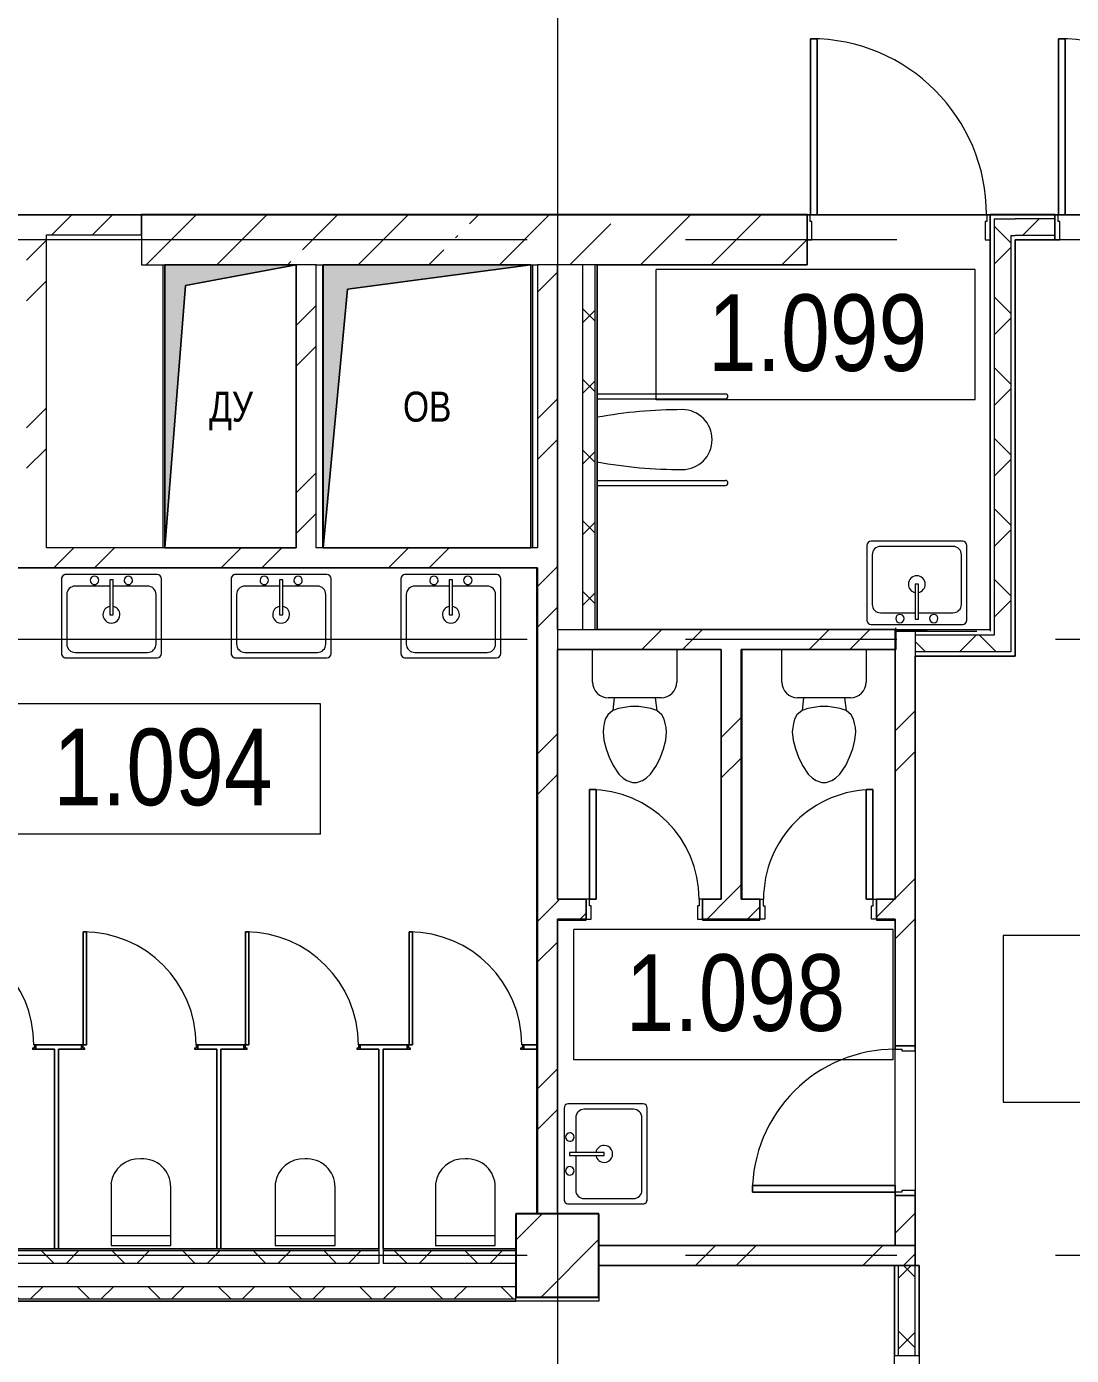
# Model space of a CAD drawing. Header units: millimetres. Extents: x 46431 to 216095, y -43515 to 31605.
# Drawn here: x 68742 to 75021, y 1817 to 9798 of the extents above; entities that cross this region are included whole.
import ezdxf

# ---------------------------------------------------------------- set-up
doc = ezdxf.new("R2010")
doc.units = ezdxf.units.MM
doc.linetypes.add('Осевые', pattern=[6350, 1270, -952.5, 3175, -952.5])
for name, color, linetype, lineweight in [('Высотные отметки', 7, 'Continuous', 9), ('Двери', 7, 'Continuous', 9), ('Каркас_Импост', 7, 'Continuous', 9), ('Колонны', 7, 'Continuous', 9), ('Колонны-1', 7, 'Continuous', 25), ('Марки помещений', 7, 'Continuous', 9), ('Обобщенные модели', 7, 'Continuous', 9), ('Общие ребра', 7, 'Continuous', 9), ('Оси-2', 7, 'Осевые', 9), ('Панель', 7, 'Continuous', 9), ('Перекрытия', 7, 'Continuous', 9), ('Сантехнические приборы', 7, 'Continuous', 9), ('Стены', 7, 'Continuous', 9), ('Стены-1', 7, 'Continuous', 18), ('Типовые аннотации', 7, 'Continuous', 9), ('Штриховка разреза-3', 7, 'Continuous', 9), ('Элементы узлов', 7, 'Continuous', 9), ('Элементы узлов-1', 7, 'Continuous', 5)]:
    doc.layers.add(name, color=color, linetype=linetype, lineweight=lineweight)
doc.layers.add('Обобщенные модели-1', color=7, linetype='Continuous', lineweight=9, true_color=0xffbc79)
doc.styles.add('Arial', font='Arial.ttf', dxfattribs={"width": 0.8, "height": 180})
doc.styles.add('Arial Narrow_1', font='Arial Narrow.ttf', dxfattribs={"height": 460})
pattern_1 = [(45, (0, 0), (-502.8943, 502.8943), []), (45, (0, 762), (-502.8943, 502.8943), [])]
pattern_2 = [(45, (0, 0), (-212.132, 212.132), []), (135, (0, 0), (-212.132, -212.132), [])]

# ---------------------------------------------------------------- blocks, each defined once
blk = doc.blocks.new('Дверь - Однопольная_002 - ДВ6_21х7-6269642-План 1-го этажа на отм_ -6_000')
at = {"layer": 'Двери'}
for p, q in [((-289, 718), (-329, 718)), ((-329, 718), (-329, 60)), ((-289, 60), (-289, 718)), ((-329, 60), (-289, 60))]:
    blk.add_line(p, q, dxfattribs=at)
blk.add_arc((-329, 60), 658, 360, 90, dxfattribs=at)
at = {"layer": 'Каркас_Импост'}
for p, q in [((-330, 60), (-350, 60)), ((-350, 60), (-350, -60)), ((-330, 20), (-330, 60)), ((-320, 20), (-330, 20)), ((-320, -60), (-320, 20)), ((330, 20), (320, 20)), ((320, 20), (320, -60)), ((350, 60), (330, 60)), ((330, 60), (330, 20)), ((350, -60), (350, 60)), ((-350, -60), (-320, -60)), ((320, -60), (350, -60))]:
    blk.add_line(p, q, dxfattribs=at)
at = {"layer": 'Панель'}
for p, q in [((-329, 718), (-289, 718)), ((-329, 60), (-329, 718)), ((-289, 718), (-289, 60)), ((-289, 60), (-329, 60))]:
    blk.add_line(p, q, dxfattribs=at)
blk = doc.blocks.new('Дверь - Однопольная_002 - ДВ6__21х7-6269655-План 1-го этажа на отм_ -6_000')
at = {"layer": 'Двери'}
for p, q in [((-329, -60), (-289, -60)), ((-329, -718), (-329, -60)), ((-289, -60), (-289, -718)), ((-289, -718), (-329, -718))]:
    blk.add_line(p, q, dxfattribs=at)
blk.add_arc((-329, -60), 658, 270, 0, dxfattribs=at)
at = {"layer": 'Каркас_Импост'}
for p, q in [((-350, 60), (-320, 60)), ((-350, -60), (-350, 60)), ((-320, 60), (-320, -20)), ((320, 60), (350, 60)), ((320, -20), (320, 60)), ((350, 60), (350, -60)), ((-330, -60), (-350, -60)), ((-330, -20), (-330, -60)), ((-320, -20), (-330, -20)), ((330, -20), (320, -20)), ((330, -60), (330, -20)), ((350, -60), (330, -60))]:
    blk.add_line(p, q, dxfattribs=at)
at = {"layer": 'Панель'}
for p, q in [((-289, -60), (-329, -60)), ((-329, -60), (-329, -718)), ((-289, -718), (-289, -60)), ((-329, -718), (-289, -718))]:
    blk.add_line(p, q, dxfattribs=at)
blk = doc.blocks.new('Колонна 6 - Колонна 40-55-731320-План 1-го этажа на отм_ -6_000')
at = {"layer": 'Колонны'}
h = blk.add_hatch(dxfattribs=at)
h.set_pattern_fill('FP_15', color=256, style=0, pattern_type=2)
h.set_pattern_definition([(45, (0, -18300), (-493.914, 493.914), []), (45, (493.9, -18300), (-493.914, 493.914), [873.125, -174.625, 6.706, -167.919])])
h.paths.add_polyline_path([(71681.6, -16132.9), (72181.6, -16132.9), (72181.6, -15632.9), (71681.6, -15633.3)], flags=0)
at = {"layer": 'Колонны-1'}
for p, q in [((72181.6, -15632.9), (71681.6, -15632.9)), ((71681.6, -15632.9), (71681.6, -16132.9)), ((72181.6, -16132.9), (72181.6, -15632.9)), ((71681.6, -16132.9), (72181.6, -16132.9))]:
    blk.add_line(p, q, dxfattribs=at)
blk = doc.blocks.new('Дверь - Однопольная - ДВ11_21х11-6240608-План 1-го этажа на отм_ -6_000')
at = {"layer": 'Двери'}
for p, q in [((-489, 1133), (-529, 1133)), ((-529, 1133), (-529, 75)), ((-489, 75), (-489, 1133)), ((-529, 75), (-489, 75))]:
    blk.add_line(p, q, dxfattribs=at)
blk.add_arc((-529, 75), 1058, 360, 90, dxfattribs=at)
at = {"layer": 'Каркас_Импост'}
for p, q in [((-530, 75), (-550, 75)), ((-550, 75), (-550, -75)), ((-530, 35), (-530, 75)), ((-520, 35), (-530, 35)), ((-520, -75), (-520, 35)), ((530, 35), (520, 35)), ((520, 35), (520, -75)), ((550, 75), (530, 75)), ((530, 75), (530, 35)), ((550, -75), (550, 75)), ((-550, -75), (-520, -75)), ((520, -75), (550, -75))]:
    blk.add_line(p, q, dxfattribs=at)
at = {"layer": 'Панель'}
for p, q in [((-529, 1133), (-489, 1133)), ((-529, 75), (-529, 1133)), ((-489, 1133), (-489, 75)), ((-489, 75), (-529, 75))]:
    blk.add_line(p, q, dxfattribs=at)
blk = doc.blocks.new('170_ОтверстиеПрямоугольноеВертикальное - 170_ОтверстиеПрямоугольноеВертикальное-5689022-План 1-го этажа на отм_ -6_000')
at = {"layer": 'Обобщенные модели'}
for p, q in [((-395, -850), (-395, 850)), ((-395, 850), (395, 850)), ((395, 850), (395, -850)), ((395, -850), (-395, -850))]:
    blk.add_line(p, q, dxfattribs=at)
blk = doc.blocks.new('170_ОтверстиеПрямоугольноеВертикальное - 170_ОтверстиеПрямоугольноеВертикальное-5707080-План 1-го этажа на отм_ -6_000')
at = {"layer": 'Обобщенные модели'}
for p, q in [((-623.9, -850), (-623.9, 850)), ((-623.9, 850), (623.9, 850)), ((623.9, 850), (623.9, -850)), ((623.9, -850), (-623.9, -850))]:
    blk.add_line(p, q, dxfattribs=at)
blk = doc.blocks.new('Дверь - Однопольная - ДВ4_21х9-6240675-План 1-го этажа на отм_ -6_000')
at = {"layer": 'Двери'}
for p, q in [((-389, 918), (-429, 918)), ((-429, 918), (-429, 60)), ((-389, 60), (-389, 918)), ((-429, 60), (-389, 60))]:
    blk.add_line(p, q, dxfattribs=at)
blk.add_arc((-429, 60), 858, 360, 90, dxfattribs=at)
at = {"layer": 'Каркас_Импост'}
for p, q in [((-430, 60), (-450, 60)), ((-450, 60), (-450, -60)), ((-430, 20), (-430, 60)), ((-420, 20), (-430, 20)), ((-420, -60), (-420, 20)), ((430, 20), (420, 20)), ((420, 20), (420, -60)), ((450, 60), (430, 60)), ((430, 60), (430, 20)), ((450, -60), (450, 60)), ((-450, -60), (-420, -60)), ((420, -60), (450, -60))]:
    blk.add_line(p, q, dxfattribs=at)
at = {"layer": 'Панель'}
for p, q in [((-429, 918), (-389, 918)), ((-429, 60), (-429, 918)), ((-389, 918), (-389, 60)), ((-389, 60), (-429, 60))]:
    blk.add_line(p, q, dxfattribs=at)
blk = doc.blocks.new('Раковина-Одиночная-2D - 600 x 500 мм-4830155-План 1-го этажа на отм_ -6_000')
at = {"layer": 'Сантехнические приборы'}
for p, q in [((31.7, 574.6), (31.7, 125.4)), ((31.7, 574.6), (31.7, 125.4)), ((606.3, 600), (57.1, 600)), ((606.3, 600), (57.1, 600)), ((549.1, 568.3), (114.2, 568.3)), ((631.7, 125.4), (631.7, 574.6)), ((631.7, 125.4), (631.7, 574.6)), ((63.4, 517.5), (63.4, 220.7)), ((599.9, 220.7), (599.9, 517.5)), ((341.2, 341.3), (322.2, 341.3)), ((322.2, 341.3), (322.2, 131.8)), ((341.2, 131.8), (341.2, 341.3)), ((114.2, 169.9), (322.2, 169.9)), ((341.2, 169.9), (549.1, 169.9)), ((57.1, 100), (606.3, 100)), ((57.1, 100), (606.3, 100)), ((322.2, 131.8), (341.2, 131.8)), ((131.8, 60), (691.8, 60))]:
    blk.add_line(p, q, dxfattribs=at)
for centre, radius, start, end in [((57.1, 574.6), 25.4, 90, 180), ((57.1, 574.6), 25.4, 90, 180), ((114.2, 517.5), 50.8, 90, 180), ((549.1, 517.5), 50.8, 360, 90), ((606.3, 574.6), 25.4, 0, 90), ((606.3, 574.6), 25.4, 360, 90), ((331.7, 341.3), 50.8, 360, 180), ((331.7, 341.3), 50.8, 180, 259.19308), ((331.7, 341.3), 50.8, 280.80692, 0), ((114.2, 220.7), 50.8, 180, 270), ((230.1, 135), 25.4, 360, 180), ((433.3, 135), 25.4, 360, 180), ((549.1, 220.7), 50.8, 270, 0), ((57.1, 125.4), 25.4, 180, 270), ((57.1, 125.4), 25.4, 180, 270), ((230.1, 135), 25.4, 180, 360), ((433.3, 135), 25.4, 180, 0), ((606.3, 125.4), 25.4, 270, 360), ((606.3, 125.4), 25.4, 270, 0)]:
    blk.add_arc(centre, radius, start, end, dxfattribs=at)
blk = doc.blocks.new('Туалет-Домашний-3D - Туалет-Домашний-3D-4953272-План 1-го этажа на отм_ -6_000')
at = {"layer": 'Сантехнические приборы'}
for p, q in [((-253.4, 494.7), (253.4, 494.7)), ((-253.4, 298.4), (-253.4, 494.7)), ((253.4, 494.7), (253.4, 298.4)), ((158.7, 203.8), (-158.8, 203.8)), ((-123.5, 203.8), (-132.3, 127)), ((123.5, 203.8), (132.3, 127)), ((-162.6, 101.6), (-177, 76.2)), ((-132.3, 127), (-162.6, 101.6)), ((-97.4, 139.7), (-132.3, 127)), ((-25.4, 152.4), (-97.4, 139.7)), ((25.4, 152.4), (-25.4, 152.4)), ((97.4, 139.7), (25.4, 152.4)), ((132.3, 127), (97.4, 139.7)), ((162.6, 101.6), (132.3, 127)), ((177, 76.2), (162.6, 101.6)), ((-188.3, 25.3), (-190.5, 0)), ((-190.5, 0), (-186.1, -50.6)), ((-183.8, 50.8), (-188.3, 25.3)), ((-177, 76.2), (-183.8, 50.8)), ((183.8, 50.8), (177, 76.2)), ((188.3, 25.3), (183.8, 50.8)), ((186.1, -50.6), (190.5, 0)), ((190.5, 0), (188.3, 25.3)), ((-186.1, -50.6), (-172.4, -101.6)), ((172.4, -101.6), (186.1, -50.6)), ((-172.4, -101.6), (-153.9, -152.4)), ((-153.9, -152.4), (-130.2, -203.2)), ((130.2, -203.2), (153.9, -152.4)), ((153.9, -152.4), (172.4, -101.6)), ((-130.2, -203.2), (-95, -254)), ((95, -254), (130.2, -203.2)), ((-95, -254), (-69.6, -279.4)), ((-69.6, -279.4), (-47.6, -292.1)), ((-47.6, -292.1), (-12.7, -304.8)), ((-12.7, -304.8), (12.7, -304.8)), ((12.7, -304.8), (47.6, -292.1)), ((47.6, -292.1), (69.6, -279.4)), ((69.6, -279.4), (95, -254))]:
    blk.add_line(p, q, dxfattribs=at)
for centre, start, end in [((-158.8, 298.4), 180, 270), ((158.7, 298.4), 270, 360)]:
    blk.add_arc(centre, 94.6, start, end, dxfattribs=at)
blk = doc.blocks.new('Раковина-Одиночная-2D - 600 x 500 мм-4887831-План 1-го этажа на отм_ -6_000')
at = {"layer": 'Сантехнические приборы'}
for p, q in [((31.7, 589.6), (31.7, 140.4)), ((31.7, 589.6), (31.7, 140.4)), ((606.3, 615), (57.1, 615)), ((606.3, 615), (57.1, 615)), ((549.1, 583.3), (114.2, 583.3)), ((631.7, 140.4), (631.7, 589.6)), ((631.7, 140.4), (631.7, 589.6)), ((63.4, 532.5), (63.4, 235.7)), ((599.9, 235.7), (599.9, 532.5)), ((341.2, 356.3), (322.2, 356.3)), ((322.2, 356.3), (322.2, 146.8)), ((341.2, 146.8), (341.2, 356.3)), ((114.2, 184.9), (322.2, 184.9)), ((341.2, 184.9), (549.1, 184.9)), ((57.1, 115), (606.3, 115)), ((57.1, 115), (606.3, 115)), ((322.2, 146.8), (341.2, 146.8)), ((201.8, 75), (691.8, 75))]:
    blk.add_line(p, q, dxfattribs=at)
for centre, radius, start, end in [((57.1, 589.6), 25.4, 90, 180), ((57.1, 589.6), 25.4, 90, 180), ((114.2, 532.5), 50.8, 90, 180), ((549.1, 532.5), 50.8, 0, 90), ((606.3, 589.6), 25.4, 0, 90), ((606.3, 589.6), 25.4, 0, 90), ((331.7, 356.3), 50.8, 360, 180), ((331.7, 356.3), 50.8, 180, 259.19308), ((331.7, 356.3), 50.8, 280.80692, 0), ((114.2, 235.7), 50.8, 180, 270), ((230.1, 150), 25.4, 360, 180), ((433.3, 150), 25.4, 360, 180), ((549.1, 235.7), 50.8, 270, 0), ((57.1, 140.4), 25.4, 180, 270), ((57.1, 140.4), 25.4, 180, 270), ((230.1, 150), 25.4, 180, 360), ((433.3, 150), 25.4, 180, 360), ((606.3, 140.4), 25.4, 270, 360), ((606.3, 140.4), 25.4, 270, 0)]:
    blk.add_arc(centre, radius, start, end, dxfattribs=at)
blk = doc.blocks.new('Унитаз_встраиваемый - МГН _ Vitra 742-5800-V28-План 1-го этажа на отм_ -6_000')
at = {"layer": 'Сантехнические приборы'}
for p, q in [((-275, 10), (-275, 780)), ((-245, 10), (-245, 780)), ((245, 10), (245, 780)), ((275, 10), (275, 780))]:
    blk.add_line(p, q, dxfattribs=at)
for centre, radius, start, end in [((-260, 780), 15, 0, 180), ((260, 780), 15, 0, 180), ((0, 520), 180, 90, 180), ((0, 520), 180, 360, 90), ((2687, 520), 2867, 180, 190.24796), ((-2687, 520), 2867, 349.75204, 360)]:
    blk.add_arc(centre, radius, start, end, dxfattribs=at)
blk = doc.blocks.new('Унитаз_встраиваемый - Обычный _ Vitra 748-4800 _каркасные_-V24-План 1-го этажа на отм_ -6_000')
at = {"layer": 'Сантехнические приборы'}
for p, q in [((-180, 371.5), (-180, 0)), ((179.4, 0), (179.4, 351)), ((-180, 60), (179.4, 60)), ((-180, 0), (179.4, 0))]:
    blk.add_line(p, q, dxfattribs=at)
for centre, start, end in [((-11.8, 351), 86.33454, 173.05975), ((9.9, 351), 360, 93.66546)]:
    blk.add_arc(centre, 169.5, start, end, dxfattribs=at)
blk = doc.blocks.new('Дверь - Однопольная_HPL - ДВ12_21х7-5561156-План 1-го этажа на отм_ -6_000')
at = {"layer": 'Двери'}
for p, q in [((-319, 690.5), (-339, 690.5)), ((-339, 690.5), (-339, 12.5)), ((-319, 12.5), (-319, 690.5)), ((-339, 12.5), (-319, 12.5))]:
    blk.add_line(p, q, dxfattribs=at)
blk.add_arc((-339, 12.5), 678, 360, 90, dxfattribs=at)
at = {"layer": 'Каркас_Импост'}
for p, q in [((-340, 12.5), (-350, 12.5)), ((-350, 12.5), (-350, -12.5)), ((-340, -7.5), (-340, 12.5)), ((350, 12.5), (340, 12.5)), ((340, 12.5), (340, -7.5)), ((350, -12.5), (350, 12.5)), ((-350, -12.5), (-330, -12.5)), ((-330, -7.5), (-340, -7.5)), ((-330, -12.5), (-330, -7.5)), ((340, -7.5), (330, -7.5)), ((330, -7.5), (330, -12.5)), ((330, -12.5), (350, -12.5))]:
    blk.add_line(p, q, dxfattribs=at)
at = {"layer": 'Панель'}
for p, q in [((-339, 690.5), (-319, 690.5)), ((-339, 12.5), (-339, 690.5)), ((-319, 690.5), (-319, 12.5)), ((-319, 12.5), (-339, 12.5))]:
    blk.add_line(p, q, dxfattribs=at)
blk = doc.blocks.new('Марка помещения_Р - Марка помещения-4575829-План 1-го этажа на отм_ -6_000')
at = {"layer": 'Марки помещений'}
for p, q in [((-4.79375, -1.95625), (-4.79375, 1.95625)), ((4.79375, 1.95625), (-4.79375, 1.95625)), ((4.79375, -1.95625), (4.79375, 1.95625)), ((4.79375, -1.95625), (-4.79375, -1.95625))]:
    blk.add_line(p, q, dxfattribs=at)
blk = doc.blocks.new('Высотные отметки - Высотная отметка - Рамка_14мм длина-4459141-План 1-го этажа на отм_ -6_000')
at = {"layer": 'Высотные отметки'}
for p, q in [((7, 5), (-7, 5)), ((-7, 5), (-7, 0)), ((7, 0), (7, 5)), ((-7, 0), (7, 0))]:
    blk.add_line(p, q, dxfattribs=at)

msp = doc.modelspace()

# ---------------------------------------------------------------- hatches: boundary and pattern name
at = {"layer": 'Штриховка разреза-3'}
h = msp.add_hatch(dxfattribs=at)
h.set_pattern_fill('FP_3', color=256, style=0, pattern_type=2)
h.set_pattern_definition(pattern_1)
h.paths.add_polyline_path([(67221.6, 8547.1), (69431.6, 8547.1), (69431.6, 8667.1), (64855.6, 8667.1), (64855.6, 8547.1), (66614.6, 8547.1)], flags=0)
h = msp.add_hatch(dxfattribs=at)
h.set_pattern_fill('FP_4', color=256, style=0, pattern_type=2)
h.set_pattern_definition([(45, (0, 0), (-424.264, 424.264), [600, -100, 20, -100]), (45, (0, 424), (-424.264, 424.264), [])])
h.paths.add_polyline_path([(73431.6, 8367.1), (73431.6, 8667.1), (69431.6, 8667.1), (69431.6, 8367.1), (73395.3, 8367.1)], flags=0)
h = msp.add_hatch(dxfattribs=at)
h.set_pattern_fill('FP_1', color=256, style=0, pattern_type=2)
h.set_pattern_definition(pattern_2)
h.paths.add_polyline_path([(74556.6, 6042.1), (74656.6, 6042.1), (74656.6, 8642.1), (74556.6, 8642.1), (74556.6, 6142.1)], flags=0)
h = msp.add_hatch(dxfattribs=at)
h.set_pattern_fill('FP_1', color=256, style=0, pattern_type=2)
h.set_pattern_definition(pattern_2)
h.paths.add_polyline_path([(74656.6, 8542.1), (74921.6, 8542.1), (74921.6, 8642.1), (74656.6, 8642.1)], flags=0)
h.paths.add_polyline_path([(76021.6, 8542.1), (76381.6, 8542.1), (76381.6, 8642.1), (76021.6, 8642.1)], flags=0)
h = msp.add_hatch(dxfattribs=at)
h.set_pattern_fill('FP_3', color=256, style=0, pattern_type=2)
h.set_pattern_definition(pattern_1)
h.paths.add_polyline_path([(68741.6, 6667.1), (68861.6, 6667.1), (68861.6, 8547.1), (68741.6, 8547.1), (68741.6, 7573.7)], flags=0)
h = msp.add_hatch(dxfattribs=at)
h.set_pattern_fill('FP_3', color=256, style=0, pattern_type=2)
h.set_pattern_definition(pattern_1)
h.paths.add_polyline_path([(70361.6, 6667.1), (70481.6, 6667.1), (70481.6, 8367.1), (70361.6, 8367.1), (70361.6, 7573.7)], flags=0)
h = msp.add_hatch(dxfattribs=at)
h.set_pattern_fill('FP_3', color=256, style=0, pattern_type=2)
h.set_pattern_definition(pattern_1)
h.paths.add_polyline_path([(71931.6, 2667.1), (71931.6, 8367.1), (71811.6, 8367.1), (71811.6, 2667.1)], flags=0)
h = msp.add_hatch(dxfattribs=at)
h.set_pattern_fill('FP_1', color=256, style=0, pattern_type=2)
h.set_pattern_definition(pattern_2)
h.paths.add_polyline_path([(72081.6, 6177.1), (72156.6, 6177.1), (72156.6, 8367.1), (72081.6, 8367.1), (72081.6, 6347)], flags=0)
h = msp.add_hatch(dxfattribs=at)
h.set_pattern_fill('FP_3', color=256, style=0, pattern_type=2)
h.set_pattern_definition(pattern_1)
h.paths.add_polyline_path([(71811.6, 6547.1), (71811.6, 6667.1), (67341.6, 6667.1), (67341.6, 6547.1), (71700.1, 6547.1)], flags=0)
h = msp.add_hatch(dxfattribs=at)
h.set_pattern_fill('FP_3', color=256, style=0, pattern_type=2)
h.set_pattern_definition(pattern_1)
h.paths.add_polyline_path([(73961.6, 6057.1), (73961.6, 6177.1), (71931.6, 6177.1), (71931.6, 6057.1), (73819.1, 6057.1)], flags=0)
h = msp.add_hatch(dxfattribs=at)
h.set_pattern_fill('FP_3', color=256, style=0, pattern_type=2)
h.set_pattern_definition(pattern_1)
h.paths.add_polyline_path([(73961.6, 2477.1), (74081.6, 2477.1), (74081.6, 2777.1), (73961.6, 2777.1), (73961.6, 2482.1)], flags=0)
h.paths.add_polyline_path([(73961.6, 3677.1), (74081.6, 3677.1), (74081.6, 6167.1), (73966.6, 6167.1), (73966.6, 6057.1), (73961.6, 6057.1), (73961.6, 4437.1)], flags=0)
h = msp.add_hatch(dxfattribs=at)
h.set_pattern_fill('FP_1', color=256, style=0, pattern_type=2)
h.set_pattern_definition(pattern_2)
h.paths.add_polyline_path([(74531.6, 6042.1), (74556.6, 6042.1), (74556.6, 6142.1), (74081.6, 6142.1), (74081.6, 6042.1), (74242.9, 6042.1)], flags=0)
h = msp.add_hatch(dxfattribs=at)
h.set_pattern_fill('FP_3', color=256, style=0, pattern_type=2)
h.set_pattern_definition(pattern_1)
h.paths.add_polyline_path([(73036.6, 4557.1), (73036.6, 6057.1), (72916.6, 6057.1), (72916.6, 4557.1)], flags=0)
h = msp.add_hatch(dxfattribs=at)
h.set_pattern_fill('FP_3', color=256, style=0, pattern_type=2)
h.set_pattern_definition(pattern_1)
h.paths.add_polyline_path([(72104.1, 4437.1), (72104.1, 4557.1), (71931.6, 4557.1), (71931.6, 4437.1), (71936.6, 4437.1)], flags=0)
h.paths.add_polyline_path([(73956.6, 4437.1), (73961.6, 4437.1), (73961.6, 4557.1), (73849.1, 4557.1), (73849.1, 4437.1)], flags=0)
h.paths.add_polyline_path([(72804.1, 4437.1), (73149.1, 4437.1), (73149.1, 4557.1), (72804.1, 4557.1)], flags=0)
h = msp.add_hatch(dxfattribs=at)
h.set_pattern_fill('FP_3', color=256, style=0, pattern_type=2)
h.set_pattern_definition(pattern_1)
h.paths.add_polyline_path([(74081.6, 2357.1), (74081.6, 2477.1), (72181.6, 2477.1), (72181.6, 2357.1), (73981.6, 2357.1)], flags=0)
h = msp.add_hatch(dxfattribs=at)
h.set_pattern_fill('FP_1', color=256, style=0, pattern_type=2)
h.set_pattern_definition(pattern_2)
h.paths.add_polyline_path([(70859.1, 2369.6), (70859.1, 2444.6), (67934.1, 2444.6), (67934.1, 2369.6), (70005, 2369.6)], flags=0)
h.paths.add_polyline_path([(71681.6, 2369.6), (71681.6, 2444.6), (70884.1, 2444.6), (70884.1, 2369.6)], flags=0)
h.paths.add_polyline_path([(67462.2, 2369.6), (67794.1, 2369.6), (67794.1, 2444.6), (66381.6, 2444.6), (66381.6, 2369.6), (66614.6, 2369.6)], flags=0)
h = msp.add_hatch(dxfattribs=at)
h.set_pattern_fill('FP_1', color=256, style=0, pattern_type=2)
h.set_pattern_definition(pattern_2)
h.paths.add_polyline_path([(74081.6, -16032.9), (74081.6, 917.1), (73981.6, 917.1), (73981.6, -16032.9)], flags=0)
h.paths.add_polyline_path([(73981.6, 1817.1), (74081.6, 1817.1), (74081.6, 2357.1), (73981.6, 2357.1)], flags=0)
h = msp.add_hatch(dxfattribs=at)
h.set_pattern_fill('FP_1', color=256, style=0, pattern_type=2)
h.set_pattern_definition(pattern_2)
h.paths.add_polyline_path([(70005, 2154.6), (71681.6, 2154.6), (71681.6, 2229.6), (66381.6, 2229.6), (66381.6, 2154.6), (68309.8, 2154.6)], flags=0)
at = {"layer": 'Элементы узлов-1'}
for points in [[(69571.6, 6667.1), (69696.1, 8242.6), (70361.6, 8367.1), (69571.6, 8367.1), (69571.6, 6723.2)], [(70523.7, 6667.1), (70671.1, 8219.7), (71771.6, 8367.1), (70523.7, 8367.1), (70523.7, 6798.3)]]:
    msp.add_hatch(color=256, dxfattribs=at).paths.add_polyline_path(points, flags=0)

# ---------------------------------------------------------------- linework, layer by layer
at = {"layer": 'Обобщенные модели-1'}
for p, q in [((70321.6, 8367.1), (69571.6, 8367.1)), ((69571.6, 8367.1), (69571.6, 6667.1)), ((71771.6, 8367.1), (70523.7, 8367.1)), ((70523.7, 8367.1), (70523.7, 6667.1)), ((71771.6, 6667.1), (71771.6, 8367.1)), ((69571.6, 6667.1), (70321.6, 6667.1)), ((70523.7, 6667.1), (71771.6, 6667.1))]:
    msp.add_line(p, q, dxfattribs=at)
at = {"layer": 'Общие ребра'}
for p, q in [((73431.6, 8667.1), (69431.6, 8667.1)), ((69431.6, 8667.1), (69431.6, 8547.1)), ((69431.6, 8547.1), (69431.6, 8667.1)), ((69431.6, 8667.1), (73431.6, 8667.1)), ((74556.6, 8667.1), (74531.6, 8667.1)), ((74531.6, 8667.1), (74556.6, 8667.1)), ((74556.6, 8642.1), (74656.6, 8642.1)), ((74556.6, 8642.1), (74556.6, 6142.1)), ((74656.6, 8642.1), (74681.6, 8642.1)), ((74921.6, 8667.1), (74681.6, 8667.1)), ((74681.6, 8667.1), (74921.6, 8667.1)), ((74921.6, 8642.1), (74681.6, 8642.1)), ((74656.6, 8542.1), (74681.6, 8542.1)), ((74656.6, 8542.1), (74656.6, 6042.1)), ((74921.6, 8542.1), (74681.6, 8542.1)), ((73431.6, 8367.1), (73431.6, 8515.1)), ((74681.6, 8517.1), (74921.6, 8517.1)), ((70481.6, 8367.1), (70361.6, 8367.1)), ((71931.6, 8367.1), (71811.6, 8367.1)), ((71931.6, 6177.1), (71931.6, 8367.1)), ((72081.6, 8367.1), (71931.6, 8367.1)), ((71931.6, 8367.1), (71931.6, 6177.1)), ((72156.6, 8367.1), (72081.6, 8367.1)), ((72081.6, 8367.1), (72081.6, 6177.1)), ((72171.6, 8367.1), (72156.6, 8367.1)), ((72156.6, 8367.1), (72156.6, 6177.1)), ((71931.6, 6177.1), (72081.6, 6177.1)), ((72081.6, 6177.1), (72156.6, 6177.1)), ((72156.6, 6177.1), (72171.6, 6177.1)), ((73961.6, 6057.1), (73961.6, 6167.1)), ((74081.6, 6167.1), (73966.6, 6167.1)), ((73966.6, 6057.1), (73966.6, 6167.1)), ((74153.7, 6167.1), (74081.6, 6167.1)), ((74081.6, 6167.1), (74081.6, 6142.1)), ((74153.7, 6142.1), (74081.6, 6142.1)), ((74081.6, 6142.1), (74081.6, 6042.1)), ((74531.6, 6142.1), (74153.7, 6142.1)), ((74556.6, 6142.1), (74531.6, 6142.1)), ((73966.6, 6057.1), (73961.6, 6057.1)), ((74153.7, 6042.1), (74081.6, 6042.1)), ((74081.6, 6042.1), (74081.6, 6017.1)), ((74081.6, 3677.1), (74081.6, 6015.1)), ((74531.6, 6042.1), (74153.7, 6042.1)), ((74556.6, 6042.1), (74531.6, 6042.1)), ((74656.6, 6042.1), (74556.6, 6042.1)), ((72104.1, 4557.1), (71936.6, 4557.1)), ((72916.6, 4557.1), (72804.1, 4557.1)), ((73149.1, 4557.1), (73041.6, 4557.1)), ((73956.6, 4557.1), (73849.1, 4557.1)), ((71936.6, 4437.1), (72104.1, 4437.1)), ((72104.1, 4437.1), (71936.6, 4437.1)), ((72804.1, 4437.1), (73149.1, 4437.1)), ((73149.1, 4437.1), (72804.1, 4437.1)), ((73849.1, 4437.1), (73956.6, 4437.1)), ((73956.6, 4437.1), (73849.1, 4437.1)), ((73961.6, 4437.1), (73961.6, 3677.1)), ((73961.6, 2777.1), (73961.6, 2482.1)), ((74081.6, 2477.1), (74081.6, 2777.1)), ((74081.6, 2359.1), (74081.6, 2477.1)), ((70859.1, 2444.6), (68009.1, 2444.6)), ((70859.1, 2457.1), (70859.1, 2444.6)), ((70859.1, 2444.6), (70859.1, 2369.6)), ((70884.1, 2457.1), (70884.1, 2444.6)), ((71681.6, 2444.6), (70884.1, 2444.6)), ((70884.1, 2444.6), (70884.1, 2369.6)), ((70859.1, 2369.6), (67934.1, 2369.6)), ((71681.6, 2369.6), (70884.1, 2369.6)), ((73956.6, 2357.1), (73981.6, 2357.1)), ((73956.6, 2357.1), (73956.6, 1817.1)), ((73981.6, 2357.1), (73956.6, 2357.1)), ((73981.6, 2357.1), (74081.6, 2357.1)), ((73981.6, 1817.1), (73981.6, 2357.1)), ((74081.6, 2357.1), (73981.6, 2357.1)), ((74081.6, 2357.1), (74081.6, 2359.1)), ((74106.6, 2357.1), (74081.6, 2357.1)), ((74081.6, 1817.1), (74081.6, 2357.1)), ((74106.6, 1817.1), (74106.6, 2357.1)), ((71681.6, 2229.6), (66381.6, 2229.6)), ((71681.6, 2154.6), (66381.6, 2154.6))]:
    msp.add_line(p, q, dxfattribs=at)
at = {"layer": 'Оси-2'}
for p, q in [((71931.6, 25417.1), (71931.6, -41733.9)), ((150171.6, 8517.1), (50527.1, 8517.1)), ((150171.6, 6117.1), (50527.1, 6117.1)), ((150171.6, 2417.1), (50527.1, 2417.1))]:
    msp.add_line(p, q, dxfattribs=at)
at = {"layer": 'Перекрытия'}
for p, q in [((64831.6, 8667.1), (76381.6, 8667.1)), ((73431.6, 8667.1), (73431.6, 8367.1)), ((74531.6, 8667.1), (73431.6, 8667.1)), ((74531.6, 6177.1), (74531.6, 8667.1)), ((76021.6, 8667.1), (74921.6, 8667.1)), ((74921.6, 8667.1), (74921.6, 8517.1)), ((74921.6, 8517.1), (74681.6, 8517.1)), ((74681.6, 8517.1), (74681.6, 6017.1)), ((69561.6, 6667.1), (69561.6, 8367.1)), ((69561.6, 8367.1), (70321.6, 8367.1)), ((69561.6, 6667.1), (69561.6, 8367.1)), ((69561.6, 8367.1), (70321.6, 8367.1)), ((70521.6, 6667.1), (70521.6, 8367.1)), ((70521.6, 8367.1), (71731.6, 8367.1)), ((70521.6, 6667.1), (70521.6, 8367.1)), ((70521.6, 8367.1), (71781.6, 8367.1)), ((71781.6, 8367.1), (71781.6, 6667.1)), ((73431.6, 8367.1), (72171.6, 8367.1)), ((72171.6, 8367.1), (72171.6, 6177.1)), ((70321.6, 6667.1), (69561.6, 6667.1)), ((70321.6, 6667.1), (69561.6, 6667.1)), ((71731.6, 6667.1), (70521.6, 6667.1)), ((71781.6, 6667.1), (70521.6, 6667.1)), ((71811.6, 6547.1), (66456.6, 6547.1)), ((71811.6, 3682.1), (71811.6, 6547.1)), ((72171.6, 6177.1), (74531.6, 6177.1)), ((72916.6, 6057.1), (71931.6, 6057.1)), ((71931.6, 6057.1), (71931.6, 4557.1)), ((72916.6, 4557.1), (72916.6, 6057.1)), ((73961.6, 6057.1), (73036.6, 6057.1)), ((73036.6, 6057.1), (73036.6, 4557.1)), ((73961.6, 4557.1), (73961.6, 6057.1)), ((74681.6, 6017.1), (74081.6, 6017.1)), ((74081.6, 6017.1), (74081.6, 2357.1)), ((71931.6, 4557.1), (72104.1, 4557.1)), ((72104.1, 4557.1), (72104.1, 4437.1)), ((72804.1, 4437.1), (72804.1, 4557.1)), ((72804.1, 4557.1), (72916.6, 4557.1)), ((73036.6, 4557.1), (73149.1, 4557.1)), ((73149.1, 4557.1), (73149.1, 4437.1)), ((73849.1, 4437.1), (73849.1, 4557.1)), ((73849.1, 4557.1), (73961.6, 4557.1)), ((72104.1, 4437.1), (71931.6, 4437.1)), ((71931.6, 4437.1), (71931.6, 2667.1)), ((73149.1, 4437.1), (72804.1, 4437.1)), ((73961.6, 4437.1), (73849.1, 4437.1)), ((73961.6, 2477.1), (73961.6, 4437.1)), ((68796.6, 3657.1), (68796.6, 3682.1)), ((68796.6, 3682.1), (69071.6, 3682.1)), ((69071.6, 3682.1), (69071.6, 3657.1)), ((69771.6, 3657.1), (69771.6, 3682.1)), ((69771.6, 3682.1), (70046.6, 3682.1)), ((70046.6, 3682.1), (70046.6, 3657.1)), ((70746.6, 3657.1), (70746.6, 3682.1)), ((70746.6, 3682.1), (71029.1, 3682.1)), ((71029.1, 3682.1), (71029.1, 3657.1)), ((71729.1, 3657.1), (71729.1, 3682.1)), ((71729.1, 3682.1), (71806.6, 3682.1)), ((68909.1, 3657.1), (68796.6, 3657.1)), ((68909.1, 2457.1), (68909.1, 3657.1)), ((69071.6, 3657.1), (68934.1, 3657.1)), ((68934.1, 3657.1), (68934.1, 2457.1)), ((69884.1, 3657.1), (69771.6, 3657.1)), ((69884.1, 2457.1), (69884.1, 3657.1)), ((70046.6, 3657.1), (69909.1, 3657.1)), ((69909.1, 3657.1), (69909.1, 2457.1)), ((70859.1, 3657.1), (70746.6, 3657.1)), ((70859.1, 2457.1), (70859.1, 3657.1)), ((71029.1, 3657.1), (70884.1, 3657.1)), ((70884.1, 3657.1), (70884.1, 2457.1)), ((71806.6, 3657.1), (71729.1, 3657.1)), ((71811.6, 2667.1), (71811.6, 3657.1)), ((71681.6, 2667.1), (71811.6, 2667.1)), ((71681.6, 2457.1), (71681.6, 2666.7)), ((71931.6, 2667.1), (72181.6, 2667.1)), ((72181.6, 2666.7), (72181.6, 2477.1)), ((72181.6, 2477.1), (73961.6, 2477.1)), ((68021.6, 2457.1), (68909.1, 2457.1)), ((68934.1, 2457.1), (69884.1, 2457.1)), ((69909.1, 2457.1), (70859.1, 2457.1)), ((70884.1, 2457.1), (71681.6, 2457.1)), ((73956.6, 2357.1), (72181.6, 2357.1)), ((72181.6, 2357.1), (72181.6, 2142.1)), ((73956.6, -3532.9), (73956.6, 2357.1)), ((74081.6, 2357.1), (74106.6, 2357.1)), ((74106.6, 2357.1), (74106.6, -15907.9)), ((72181.6, 2142.1), (66381.6, 2142.1))]:
    msp.add_line(p, q, dxfattribs=at)
at = {"layer": 'Стены'}
msp.add_line((74556.6, 8667.1), (74681.6, 8667.1), dxfattribs=at)
at = {"layer": 'Стены-1'}
for p, q in [((69431.6, 8667.1), (64855.6, 8667.1)), ((73431.6, 8669.1), (69431.6, 8669.1)), ((73431.6, 8667.1), (73431.6, 8669.1)), ((73431.6, 8515.1), (73431.6, 8667.1)), ((74921.6, 8669.1), (74531.6, 8669.1)), ((74531.6, 8669.1), (74531.6, 8667.1)), ((74531.6, 8667.1), (74531.6, 6167.1)), ((74921.6, 8667.1), (74921.6, 8669.1)), ((74921.6, 8517.1), (74921.6, 8667.1)), ((68861.6, 8547.1), (69431.6, 8547.1)), ((68861.6, 6667.1), (68861.6, 8547.1)), ((69431.6, 8547.1), (69431.6, 8367.1)), ((74681.6, 6017.1), (74681.6, 8517.1)), ((69431.6, 8367.1), (70361.6, 8367.1)), ((70361.6, 8367.1), (70361.6, 6667.1)), ((70481.6, 8367.1), (71811.6, 8367.1)), ((70481.6, 6667.1), (70481.6, 8367.1)), ((71811.6, 8367.1), (71811.6, 6667.1)), ((72171.6, 8367.1), (73431.6, 8367.1)), ((72171.6, 6177.1), (72171.6, 8367.1)), ((70361.6, 6667.1), (68861.6, 6667.1)), ((71811.6, 6667.1), (70481.6, 6667.1)), ((67341.6, 6547.1), (71811.6, 6547.1)), ((71811.6, 6547.1), (71806.6, 6547.1)), ((71811.6, 6547.1), (71811.6, 2667.1)), ((71811.6, 2669.1), (71811.6, 6547.1)), ((71806.6, 6542.1), (71806.6, 2669.1)), ((73961.6, 6177.1), (72171.6, 6177.1)), ((73966.6, 6182.1), (73961.6, 6182.1)), ((73961.6, 6167.1), (73961.6, 6177.1)), ((73961.6, 6177.1), (73966.6, 6177.1)), ((73966.6, 6167.1), (73961.6, 6167.1)), ((73966.6, 6177.1), (73966.6, 6182.1)), ((71931.6, 4557.1), (71931.6, 6057.1)), ((71931.6, 6057.1), (72916.6, 6057.1)), ((72916.6, 6057.1), (72916.6, 4557.1)), ((73036.6, 6057.1), (73961.6, 6057.1)), ((73036.6, 4557.1), (73036.6, 6057.1)), ((73036.6, 6052.1), (73036.6, 4557.1)), ((73041.6, 4562.1), (73041.6, 6052.1)), ((73961.6, 6057.1), (73961.6, 4557.1)), ((74081.6, 6015.1), (74081.6, 6017.1)), ((74081.6, 6017.1), (74531.6, 6017.1)), ((74531.6, 6017.1), (74656.6, 6017.1)), ((74656.6, 6017.1), (74681.6, 6017.1)), ((71936.6, 4557.1), (71931.6, 4557.1)), ((72104.1, 4437.1), (72104.1, 4557.1)), ((72804.1, 4557.1), (72804.1, 4437.1)), ((73041.6, 4557.1), (73036.6, 4557.1)), ((73036.6, 4557.1), (73041.6, 4557.1)), ((73149.1, 4437.1), (73149.1, 4557.1)), ((73849.1, 4557.1), (73849.1, 4437.1)), ((73961.6, 4557.1), (73956.6, 4557.1)), ((71931.6, 2667.1), (71931.6, 4437.1)), ((71931.6, 4437.1), (71936.6, 4437.1)), ((71936.6, 4432.1), (72104.1, 4432.1)), ((72104.1, 4432.1), (72104.1, 4437.1)), ((72804.1, 4437.1), (72804.1, 4432.1)), ((72804.1, 4432.1), (73149.1, 4432.1)), ((73149.1, 4432.1), (73149.1, 4437.1)), ((73849.1, 4437.1), (73849.1, 4432.1)), ((73849.1, 4432.1), (73956.6, 4432.1)), ((73956.6, 4437.1), (73961.6, 4437.1)), ((69071.6, 3682.1), (68796.6, 3682.1)), ((68796.6, 3682.1), (68796.6, 3657.1)), ((69071.6, 3657.1), (69071.6, 3682.1)), ((70046.6, 3682.1), (69771.6, 3682.1)), ((69771.6, 3682.1), (69771.6, 3657.1)), ((70046.6, 3657.1), (70046.6, 3682.1)), ((71029.1, 3682.1), (70746.6, 3682.1)), ((70746.6, 3682.1), (70746.6, 3657.1)), ((71029.1, 3657.1), (71029.1, 3682.1)), ((71811.6, 3682.1), (71729.1, 3682.1)), ((71729.1, 3682.1), (71729.1, 3657.1)), ((71811.6, 3657.1), (71811.6, 3682.1)), ((73961.6, 3677.1), (74081.6, 3677.1)), ((68796.6, 3657.1), (68909.1, 3657.1)), ((68909.1, 3657.1), (68909.1, 2457.1)), ((68934.1, 3657.1), (69071.6, 3657.1)), ((68934.1, 2457.1), (68934.1, 3657.1)), ((69771.6, 3657.1), (69884.1, 3657.1)), ((69884.1, 3657.1), (69884.1, 2457.1)), ((69909.1, 3657.1), (70046.6, 3657.1)), ((69909.1, 2457.1), (69909.1, 3657.1)), ((70746.6, 3657.1), (70859.1, 3657.1)), ((70859.1, 3657.1), (70859.1, 2457.1)), ((70884.1, 3657.1), (71029.1, 3657.1)), ((70884.1, 2457.1), (70884.1, 3657.1)), ((71729.1, 3657.1), (71811.6, 3657.1)), ((74081.6, 2777.1), (73961.6, 2777.1)), ((71811.6, 2667.1), (71931.6, 2667.1)), ((74081.6, 2477.1), (72181.6, 2477.1)), ((72181.6, 2477.1), (72181.6, 2357.1)), ((73961.6, 2482.1), (73961.6, 2477.1)), ((73961.6, 2477.1), (74081.6, 2477.1)), ((70859.1, 2457.1), (68021.6, 2457.1)), ((68909.1, 2457.1), (68934.1, 2457.1)), ((69884.1, 2457.1), (69909.1, 2457.1)), ((71681.6, 2457.1), (70884.1, 2457.1)), ((71681.6, 2142.1), (71681.6, 2457.1)), ((72181.6, 2357.1), (73956.6, 2357.1)), ((66381.6, 2142.1), (71681.6, 2142.1)), ((73956.6, 1817.1), (74106.6, 1817.1))]:
    msp.add_line(p, q, dxfattribs=at)
at = {"layer": 'Элементы узлов'}
for p, q in [((70361.6, 8367.1), (69571.6, 8367.1)), ((69571.6, 8367.1), (69571.6, 6667.1)), ((70361.6, 8367.1), (69696.1, 8242.6)), ((69696.1, 8242.6), (70361.6, 8367.1)), ((70361.6, 6667.1), (70361.6, 8367.1)), ((71771.6, 8367.1), (70523.7, 8367.1)), ((70523.7, 8367.1), (70523.7, 6667.1)), ((71771.6, 8367.1), (70671.1, 8219.7)), ((70671.1, 8219.7), (71771.6, 8367.1)), ((71771.6, 6667.1), (71771.6, 8367.1)), ((69696.1, 8242.6), (69571.6, 6667.1)), ((69571.6, 6667.1), (69696.1, 8242.6)), ((70671.1, 8219.7), (70523.7, 6667.1)), ((70523.7, 6667.1), (70671.1, 8219.7)), ((69571.6, 6667.1), (70361.6, 6667.1)), ((70523.7, 6667.1), (71771.6, 6667.1))]:
    msp.add_line(p, q, dxfattribs=at)

# ---------------------------------------------------------------- block references
at = {"layer": 'Высотные отметки', "xscale": 199.9999999999999, "yscale": 199.9999999999999, "zscale": 199.9999999999999}
msp.add_blockref('Высотные отметки - Высотная отметка - Рамка_14мм длина-4459141-План 1-го этажа на отм_ -6_000', (76010.3, 3338.2), dxfattribs=at)
at = {"layer": 'Двери'}
for name, p in [('Дверь - Однопольная - ДВ11_21х11-6240608-План 1-го этажа на отм_ -6_000', (73981.6, 8592.1)), ('Дверь - Однопольная - ДВ11_21х11-6240608-План 1-го этажа на отм_ -6_000', (75471.6, 8592.1)), ('Дверь - Однопольная_002 - ДВ6_21х7-6269642-План 1-го этажа на отм_ -6_000', (72454.1, 4497.1)), ('Дверь - Однопольная_HPL - ДВ12_21х7-5561156-План 1-го этажа на отм_ -6_000', (68446.6, 3669.6)), ('Дверь - Однопольная_HPL - ДВ12_21х7-5561156-План 1-го этажа на отм_ -6_000', (69421.6, 3669.6)), ('Дверь - Однопольная_HPL - ДВ12_21х7-5561156-План 1-го этажа на отм_ -6_000', (70396.6, 3669.6)), ('Дверь - Однопольная_HPL - ДВ12_21х7-5561156-План 1-го этажа на отм_ -6_000', (71379.1, 3669.6))]:
    msp.add_blockref(name, p, dxfattribs=at)
for name, p, rotation in [('Дверь - Однопольная_002 - ДВ6__21х7-6269655-План 1-го этажа на отм_ -6_000', (73499.1, 4497.1), 180), ('Дверь - Однопольная - ДВ4_21х9-6240675-План 1-го этажа на отм_ -6_000', (74021.6, 3227.1), 89.99999999999973)]:
    msp.add_blockref(name, p, dxfattribs=dict(at, rotation=rotation))
at = {"layer": 'Колонны'}
msp.add_blockref('Колонна 6 - Колонна 40-55-731320-План 1-го этажа на отм_ -6_000', (0, 18300), dxfattribs=at)
at = {"layer": 'Марки помещений', "xscale": 199.9999999999999, "yscale": 199.9999999999999, "zscale": 199.9999999999999}
for p in [(73483.9, 7947.7), (69549.7, 5339.4), (72989.8, 3984.3)]:
    msp.add_blockref('Марка помещения_Р - Марка помещения-4575829-План 1-го этажа на отм_ -6_000', p, dxfattribs=at)
at = {"layer": 'Сантехнические приборы'}
for name, p, rotation in [('Унитаз_встраиваемый - МГН _ Vitra 742-5800-V28-План 1-го этажа на отм_ -6_000', (72161.6, 7317.1), 269.9999999999998), ('Раковина-Одиночная-2D - 600 x 500 мм-4830155-План 1-го этажа на отм_ -6_000', (69583.3, 6607.1), 180), ('Раковина-Одиночная-2D - 600 x 500 мм-4830155-План 1-го этажа на отм_ -6_000', (70603.3, 6607.1), 180), ('Раковина-Одиночная-2D - 600 x 500 мм-4830155-План 1-го этажа на отм_ -6_000', (71623.3, 6607.1), 180), ('Раковина-Одиночная-2D - 600 x 500 мм-4830155-План 1-го этажа на отм_ -6_000', (71871.6, 3358.9), 269.9999999999997)]:
    msp.add_blockref(name, p, dxfattribs=dict(at, rotation=rotation))
for name, p in [('Раковина-Одиночная-2D - 600 x 500 мм-4887831-План 1-го этажа на отм_ -6_000', (73759.8, 6092.1)), ('Туалет-Домашний-3D - Туалет-Домашний-3D-4953272-План 1-го этажа на отм_ -6_000', (72396.4, 5562.4)), ('Туалет-Домашний-3D - Туалет-Домашний-3D-4953272-План 1-го этажа на отм_ -6_000', (73533.9, 5562.4)), ('Унитаз_встраиваемый - Обычный _ Vitra 748-4800 _каркасные_-V24-План 1-го этажа на отм_ -6_000', (69429.1, 2477.1)), ('Унитаз_встраиваемый - Обычный _ Vitra 748-4800 _каркасные_-V24-План 1-го этажа на отм_ -6_000', (70416.1, 2477.1)), ('Унитаз_встраиваемый - Обычный _ Vitra 748-4800 _каркасные_-V24-План 1-го этажа на отм_ -6_000', (71379.1, 2477.1))]:
    msp.add_blockref(name, p, dxfattribs=at)
at = {"layer": 'Элементы узлов'}
for name, p in [('170_ОтверстиеПрямоугольноеВертикальное - 170_ОтверстиеПрямоугольноеВертикальное-5689022-План 1-го этажа на отм_ -6_000', (69966.6, 7517.1)), ('170_ОтверстиеПрямоугольноеВертикальное - 170_ОтверстиеПрямоугольноеВертикальное-5707080-План 1-го этажа на отм_ -6_000', (71147.7, 7517.1))]:
    msp.add_blockref(name, p, dxfattribs=at)

# ---------------------------------------------------------------- texts
at = {"layer": 'Марки помещений', "char_height": 460, "width": 1587.341, "attachment_point": 1, "style": 'Arial Narrow_1'}
for s, insert in [('1.099', (72836, 8189.5)), ('1.094', (68901.8, 5581.3)), ('1.098', (72341.9, 4226.2))]:
    msp.add_mtext(s, dxfattribs=dict(at, insert=insert))
at = {"layer": 'Типовые аннотации', "char_height": 180, "attachment_point": 1, "style": 'Arial'}
for s, insert, width in [('ДУ', (69838.8, 7605.1), 320.675), ('ОВ', (71003.9, 7605.1), 359.156)]:
    msp.add_mtext(s, dxfattribs=dict(at, insert=insert, width=width))

doc.saveas('drawing.dxf')
